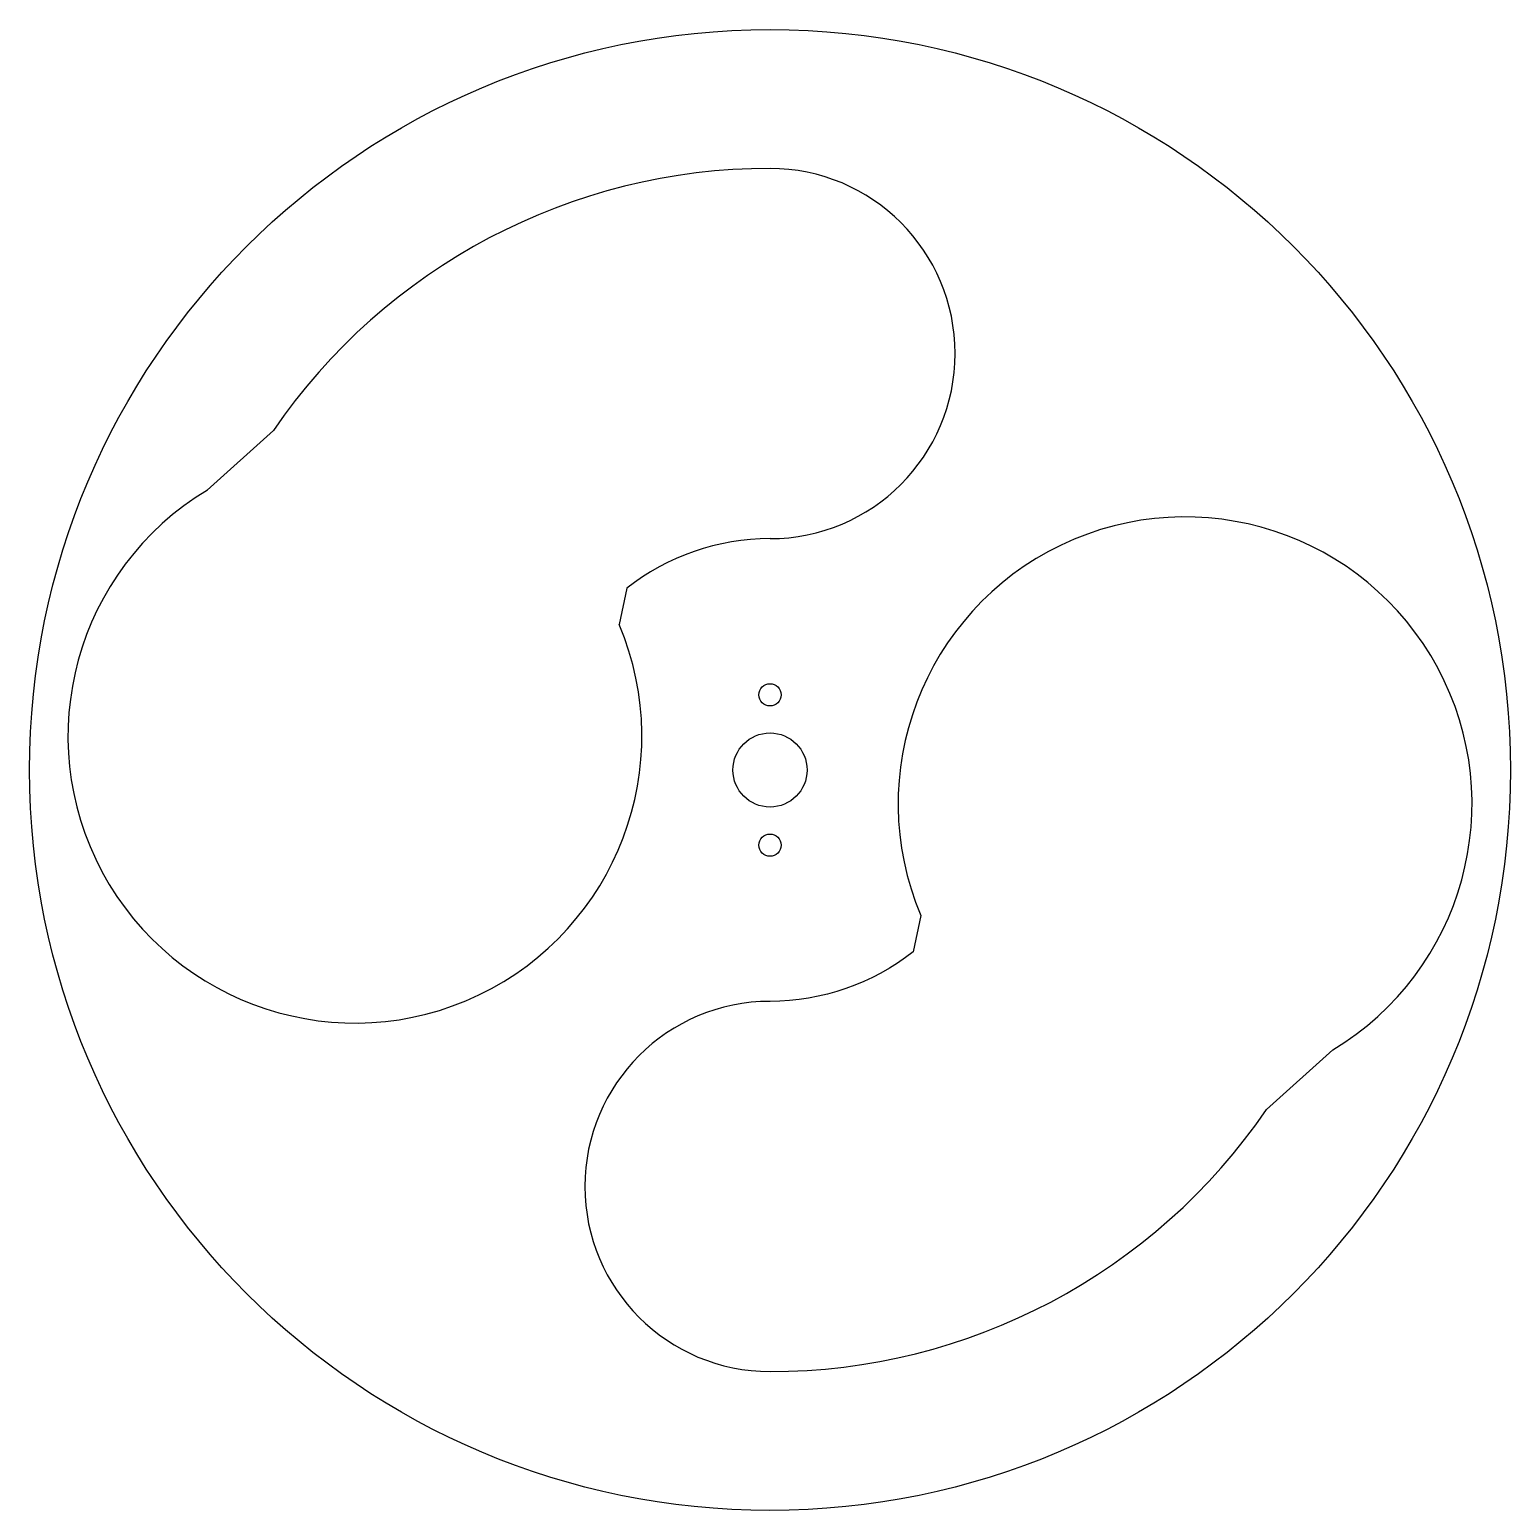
# Model space of a CAD drawing. Header units: millimetres. Extents: x -80 to 80, y -80 to 80.
import ezdxf

# ---------------------------------------------------------------- set-up
doc = ezdxf.new("R2010")
doc.units = ezdxf.units.MM
doc.layers.get('0').update_dxf_attribs({"linetype": 'CONTINUOUS'})

msp = doc.modelspace()

# ---------------------------------------------------------------- linework, layer by layer
for p, q in [((-60.8, 30.24), (-53.65, 36.69)), ((-15.48, 19.63), (-16.3, 15.73))]:
    msp.add_line(p, q)
msp.add_lwpolyline([(16.3, -15.73), (15.48, -19.63, -0.168494), (0, -25, 1), (0, -65, 0.247636), (53.65, -36.69), (60.8, -30.24, 2.193216)], format="xyb", close=True)
for centre, radius in [((0, 0), 80), ((0, 8.12), 1.2), ((0, 0), 4), ((0, -8.12), 1.2)]:
    msp.add_circle(centre, radius)
for centre, radius, start, end in [((0, 0), 65, 90, 145.6347), ((0, 45), 20, -90, 90), ((-44.85, 3.66), 31, -239.0434, 22.9139), ((0, 0), 25, 90, 128.2567)]:
    msp.add_arc(centre, radius, start, end)

doc.saveas('drawing.dxf')
